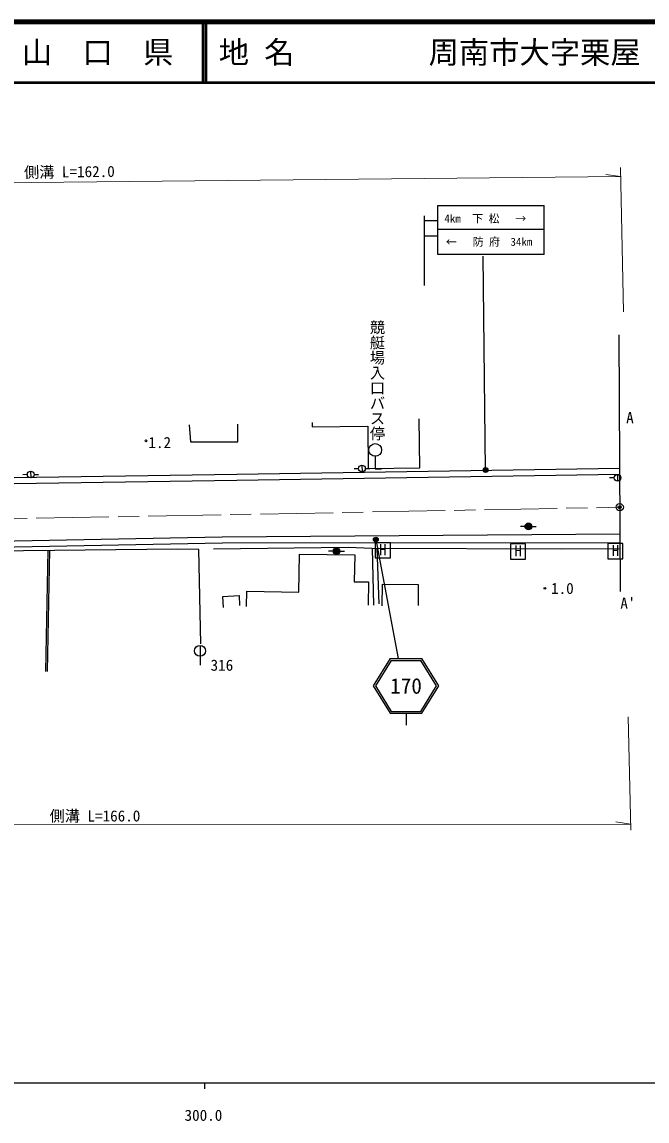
# Model space of a CAD drawing. Units: millimetres at full size, sheet at 1:1000; details may follow other scales. Extents: x -219303353 to 680000, y 20000 to 30690211.
# Drawn here: x 337882 to 441086, y 198715 to 380000 of the extents above; entities that cross this region are included whole.
import ezdxf
from ezdxf.enums import TextEntityAlignment as Align

# ---------------------------------------------------------------- set-up
doc = ezdxf.new("R2010")
doc.units = ezdxf.units.MM
doc.header["$LTSCALE"] = 1000
doc.header["$PDMODE"] = 32
doc.header["$PDSIZE"] = 500
doc.linetypes.add('CHAIN', pattern=[18.5, 12, -1.5, 3.5, -1.5])
for name, color, linetype, lineweight in [('M-BGD', 7, 'Continuous', 25), ('M-BGD-EXST', 7, 'Continuous', 25), ('M-BMK', 2, 'CHAIN', 13), ('M-BMK-HTXT', 7, 'Continuous', 13), ('M-BMK-OTRS', 5, 'Continuous', 25), ('M-BMK-SRVR', 3, 'Continuous', 25), ('M-STR-HTXT', 7, 'Continuous', 13), ('M-STR-STRC', 7, 'Continuous', 25), ('M-TTL', 2, 'Continuous', 140), ('M-TTL-BAND', 7, 'Continuous', 25), ('M-TTL-LINE', 7, 'Continuous', 50)]:
    doc.layers.add(name, color=color, linetype=linetype, lineweight=lineweight)
doc.layers.add('M-OTRS', color=6, linetype='Continuous')
doc.layers.add('M-TTL-TXT', color=7, linetype='Continuous')
doc.styles.add('@ＭＳ ゴシック', font='')
doc.styles.add('ＭＳ ゴシック', font='')
doc.styles.get('@ＭＳ ゴシック').set_extended_font_data('@MS Gothic')
doc.styles.get('ＭＳ ゴシック').set_extended_font_data('MS Gothic')

msp = doc.modelspace()

# ---------------------------------------------------------------- hatches: boundary and pattern name
at = {"layer": 'M-BGD'}
for points in [[(420943, 296798, 1), (422043, 296798, 1)], [(389264, 292712, 1), (390364, 292712, 1)]]:
    msp.add_hatch(color=256, dxfattribs=at).paths.add_polyline_path(points)
at = {"layer": 'M-STR-STRC'}
for points in [[(414779, 305908, 0.41421), (414625, 306452, 0.41421), (414081, 306298, 1)], [(396654, 294425, 0.41421), (396499, 294969, 0.41421), (395955, 294814, 1)]]:
    msp.add_hatch(color=256, dxfattribs=at).paths.add_polyline_path(points)

# ---------------------------------------------------------------- linework, layer by layer
at = {"layer": 'M-BGD'}
for p, q in [((396201, 308370), (396201, 306270)), ((394014, 306876), (394031, 305776)), ((338772, 305338), (338022, 305326)), ((339313, 305896), (339331, 304796)), ((339872, 305355), (340622, 305367)), ((393472, 306317), (392723, 306305)), ((394572, 306335), (395322, 306346)), ((435626, 304803), (434876, 304791)), ((436193, 305352), (436210, 304252)), ((420943, 296798), (420193, 296798)), ((422043, 296798), (422793, 296798)), ((341800, 272852), (342188, 292863)), ((342100, 272846), (342488, 292866)), ((367018, 292959), (367355, 277444)), ((389264, 292712), (388514, 292712)), ((390364, 292712), (391114, 292712)), ((396865, 284021), (396504, 293223)), ((367278, 277172), (367278, 273922))]:
    msp.add_line(p, q, dxfattribs=at)
for points in [[(365503, 313525), (365712, 310728), (373516, 310730), (373515, 313686)], [(385775, 313960), (385785, 313212), (394972, 313335), (395065, 306357), (403598, 306472), (403490, 314520)], [(299561, 304308), (325543, 304692), (373354, 305403), (436550, 306429)], [(263066, 289921), (299043, 303300), (325558, 303692), (373370, 304403), (436554, 305429)], [(396201, 306270), (396726, 306270), (397251, 306270)], [(279795, 293849), (281567, 293752), (286299, 293840), (291985, 293902), (303673, 294026), (333783, 294362), (370962, 295081), (436674, 295570)], [(264203, 290344), (275351, 291532), (286002, 292628), (292013, 292902), (303683, 293026), (333798, 293362), (370972, 294081), (436604, 294115)], [(263066, 289921), (275381, 291233), (285466, 292165), (291914, 292199), (303622, 292475), (333032, 292753), (363587, 293120), (367087, 293062)], [(369518, 293097), (391760, 293350), (395682, 293227), (395928, 283825)], [(374977, 283601), (375019, 286101), (383584, 285959), (383689, 292244), (392829, 292093), (392755, 287679), (395099, 287640), (395035, 283779)], [(395682, 293227), (426883, 293086), (436609, 293129)], [(397374, 283708), (397408, 287266), (403309, 287210), (403276, 283760)], [(371136, 283438), (371050, 285256), (373718, 285381), (373795, 283757)]]:
    msp.add_lwpolyline(points, dxfattribs=at)
for centre, radius in [((358359, 310920), 150), ((396201, 309420), 1050), ((394022, 306326), 550), ((339322, 305346), 550), ((436202, 304802), 550), ((421493, 296798), 550), ((389814, 292712), 550), ((424232, 286581), 150), ((367278, 276272), 900)]:
    msp.add_circle(centre, radius, dxfattribs=at)
at = {"layer": 'M-BGD-EXST'}
for p, q in [((398707, 294100), (396207, 294100)), ((396207, 294100), (396207, 291600)), ((398707, 291600), (398707, 294100)), ((418526, 293914), (418526, 291414)), ((421026, 293914), (418526, 293914)), ((421026, 291414), (421026, 293914)), ((434615, 293953), (434615, 291453)), ((437115, 293953), (434615, 293953)), ((437115, 291453), (437115, 293953)), ((396207, 291600), (398707, 291600)), ((418526, 291414), (421026, 291414)), ((434615, 291453), (437115, 291453))]:
    msp.add_line(p, q, dxfattribs=at)
at = {"layer": 'M-BMK'}
msp.add_lwpolyline([(66032, 300477), (153518, 279014), (156939, 278459), (161955, 277772), (166400, 277709), (169277, 277670), (175000, 278384), (181108, 279623), (234229, 292165), (238610, 293223), (242515, 293988), (247116, 294770), (253737, 295671), (259363, 296183), (261555, 296440), (269079, 296723), (284760, 297080), (436578, 299956)], dxfattribs=at)
at = {"layer": 'M-BMK-OTRS'}
msp.add_line((436452, 328410), (436640, 286032), dxfattribs=at)
at = {"layer": 'M-BMK-SRVR'}
msp.add_circle((436578, 299956), 600, dxfattribs=at)
at = {"layer": 'M-OTRS'}
msp.add_point((436578, 299956), dxfattribs=at)
at = {"layer": 'M-STR-HTXT'}
for p, q in [((437216, 332164), (436687, 355976)), ((436721, 354486), (275461, 352856)), ((436721, 354486), (434292, 354845)), ((437988, 265408), (438398, 246678)), ((272265, 247492), (438377, 247660)), ((438377, 247660), (435952, 248041))]:
    msp.add_line(p, q, dxfattribs=at)
at = {"layer": 'M-STR-STRC'}
for p, q in [((406549, 349748), (424105, 349748)), ((406549, 341624), (406549, 349748)), ((424105, 341624), (424105, 349748)), ((404288, 348027), (404288, 336527)), ((404288, 347260), (406549, 347260)), ((404288, 344703), (406549, 344703)), ((424105, 345745), (406549, 345745)), ((424105, 341624), (406549, 341624)), ((414430, 306103), (414024, 341362)), ((396304, 294619), (399981, 275005)), ((398657, 274983), (395893, 270483)), ((398825, 274683), (396245, 270483)), ((398657, 274983), (403929, 274983)), ((398825, 274683), (403761, 274683)), ((406341, 270483), (403761, 274683)), ((406693, 270483), (403929, 274983)), ((395893, 270483), (398657, 265983)), ((396245, 270483), (398825, 266283)), ((403761, 266283), (406341, 270483)), ((403929, 265983), (406693, 270483)), ((398657, 265983), (403929, 265983)), ((398825, 266283), (403761, 266283)), ((401293, 265983), (401293, 263983))]:
    msp.add_line(p, q, dxfattribs=at)
for centre in [(414430, 306103), (396304, 294619)]:
    msp.add_circle(centre, 400, dxfattribs=at)
at = {"layer": 'M-TTL'}
msp.add_line((680000, 380000), (40000, 380000), dxfattribs=at)
at = {"layer": 'M-TTL-BAND'}
for p, q in [((40000, 205000), (579000, 205000)), ((368000, 205000), (368000, 204000))]:
    msp.add_line(p, q, dxfattribs=at)
at = {"layer": 'M-TTL-LINE'}
for p, q in [((367750, 380000), (367750, 370000)), ((368250, 380000), (368250, 370000)), ((40000, 370000), (680000, 370000))]:
    msp.add_line(p, q, dxfattribs=at)

# ---------------------------------------------------------------- texts
at = {"layer": 'M-BGD', "style": 'ＭＳ ゴシック'}
for s, p in [('1.2', (358762, 309170)), ('1.0', (425241, 285104)), ('316', (369024, 272440))]:
    msp.add_text(s, height=1833, dxfattribs=at).set_placement(p, align=Align.BOTTOM_LEFT)
at = {"layer": 'M-BGD-EXST', "style": 'ＭＳ ゴシック'}
for p in [(396859, 291492), (419178, 291306), (435268, 291345)]:
    msp.add_text('H', height=1833, dxfattribs=at).set_placement(p, align=Align.BOTTOM_LEFT)
at = {"layer": 'M-BMK-HTXT', "style": '@ＭＳ ゴシック'}
msp.add_text('競艇場入口バス停', height=1833, rotation=270, dxfattribs=at).set_placement((395080, 330893), align=Align.BOTTOM_LEFT)
at = {"layer": 'M-STR-HTXT', "style": 'ＭＳ ゴシック'}
for s, rotation, p in [('側溝 L=162.0', 0.579, (338247, 353745)), ('側溝 L=166.0', 0.058, (342454, 247563))]:
    msp.add_text(s, height=1833, rotation=rotation, dxfattribs=at).set_placement(p, align=Align.BOTTOM_LEFT)
for s, p in [('A', (437640, 313259)), ("A'", (436681, 282656))]:
    msp.add_text(s, height=1833, dxfattribs=at).set_placement(p, align=Align.BOTTOM_LEFT)
at = {"layer": 'M-STR-STRC', "style": 'ＭＳ ゴシック'}
for s, height, p in [('4km', 1320, (408972, 347569)), ('下 松', 1320, (414472, 347569)), ('→', 1320, (420249, 347569)), ('防 府', 1320, (414563, 343741)), ('34km', 1320, (420339, 343741)), ('170', 2566, (401293, 270483))]:
    msp.add_text(s, height=height, dxfattribs=at).set_placement(p, align=Align.MIDDLE_CENTER)
msp.add_text('↑', height=1320, rotation=90, dxfattribs=at).set_placement((408780, 343741), align=Align.MIDDLE_CENTER)
at = {"layer": 'M-TTL-BAND', "style": 'ＭＳ ゴシック'}
msp.add_text('300.0', height=1833, dxfattribs=at).set_placement((367844, 198195), align=Align.BOTTOM_CENTER)
at = {"layer": 'M-TTL-TXT', "style": 'ＭＳ ゴシック'}
msp.add_text('山\u3000口\u3000県', height=3666, dxfattribs=at).set_placement((350375, 375000), align=Align.MIDDLE_CENTER)
for s, p in [('地 名', (370380, 375000)), ('周南市大字栗屋', (405024, 375000))]:
    msp.add_text(s, height=3666, dxfattribs=at).set_placement(p, align=Align.MIDDLE_LEFT)

doc.saveas('drawing.dxf')
